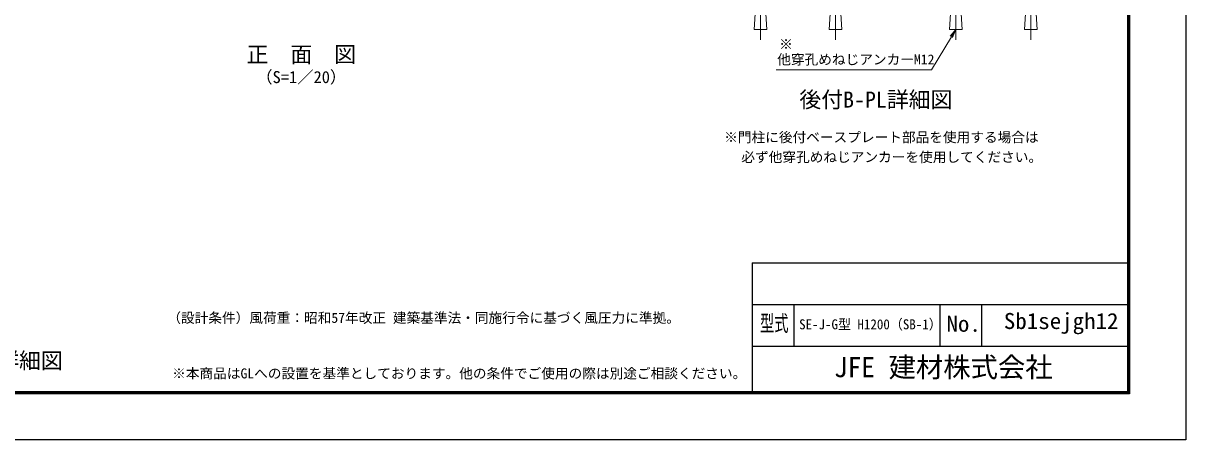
# Model space of a CAD drawing. Units: millimetres, scale not verified. Extents: x -3536 to 4864, y -2970 to 2970.
# Drawn here: x -713 to 4864, y -2970 to -970 of the extents above; entities that cross this region are included whole.
import ezdxf
from ezdxf.enums import TextEntityAlignment as Align

# ---------------------------------------------------------------- set-up
doc = ezdxf.new("R2010")
doc.units = ezdxf.units.MM
doc.header["$LTSCALE"] = 20
doc.linetypes.add('USER1', pattern=[50.8, 31.75, -6.35, 6.35, -6.35])
for name, color, linetype, lineweight in [('0-1_D-BMK', 2, 'USER1', 13), ('0-3_D-STR3', 3, 'Continuous', 13), ('0-4_D-STR-TXT', 7, 'Continuous', 13), ('0-6_D-STR-DIM', 7, 'Continuous', 13), ('0-B_D-TTL', 7, 'Continuous', 25)]:
    doc.layers.add(name, color=color, linetype=linetype, lineweight=lineweight)
doc.layers.add('0-8_D-TTL-TXT', color=7, linetype='Continuous')
doc.styles.add('ＭＳ ゴシック', font='')
doc.styles.get('ＭＳ ゴシック').set_extended_font_data('MS Gothic')

# ---------------------------------------------------------------- blocks, each defined once
blk = doc.blocks.new('他穿孔めねじアンカーM12')
at = {"layer": '0-3_D-STR3', "lineweight": 18}
for p, q in [((117729.6, 55817.4), (116009.6, 55817.4)), ((116009.6, 55817.4), (116009.6, 55577.4)), ((116038.2, 56481.4), (116038.2, 55817.4)), ((116038.2, 55817.4), (117700.9, 55817.4)), ((117493.1, 56681.4), (116246, 56681.4)), ((116389.6, 56681.4), (117349.6, 56681.4)), ((116453.9, 55817.4), (116453.9, 56481.4)), ((116749.6, 55817.4), (116813.9, 55577.4)), ((116989.6, 55577.4), (116925.3, 55817.4)), ((117285.3, 55817.4), (117285.3, 56481.4)), ((117700.9, 55817.4), (117700.9, 56481.4)), ((117729.6, 55577.4), (117729.6, 55817.4)), ((115589.6, 55577.4), (115589.6, 55393.4)), ((118149.6, 55577.4), (115589.6, 55577.4)), ((115589.6, 55393.4), (118149.6, 55393.4)), ((116009.6, 55577.4), (117729.6, 55577.4)), ((116177.6, 54913.4), (116177.6, 52510.4)), ((116389.8, 55393.4), (116389.8, 54913.4)), ((116476.2, 54913.4), (116476.2, 55393.4)), ((117263.4, 54913.4), (117263.4, 55393.4)), ((117349.8, 54913.4), (117349.8, 55393.4)), ((117561.6, 54913.4), (117561.6, 52510.4)), ((118149.6, 55393.4), (118149.6, 55577.4)), ((116789.6, 52510.4), (116177.6, 52510.4)), ((116177.6, 52310.4), (116212.3, 52507.3)), ((116789.6, 52510.4), (116789.6, 50913.4)), ((116949.6, 52510.4), (117561.6, 52510.4)), ((116949.6, 52510.4), (116949.6, 50913.4)), ((117561.6, 52310.4), (117526.8, 52507.3)), ((116177.6, 52310.4), (116789.6, 52310.4)), ((116177.6, 52310.4), (116177.6, 52190.4)), ((116177.6, 52190.4), (116789.6, 52190.4)), ((116177.6, 51990.4), (116212.3, 52187.3)), ((116177.6, 51990.4), (116789.6, 51990.4)), ((116177.6, 51990.4), (116177.6, 51870.4)), ((116177.6, 51870.4), (116789.6, 51870.4)), ((116177.6, 51670.4), (116212.3, 51867.3)), ((116177.6, 51670.4), (116789.6, 51670.4)), ((116177.6, 51670.4), (116177.6, 51550.4)), ((116177.6, 51353.4), (116212.3, 51550.4)), ((116177.6, 51550.4), (116789.6, 51550.4)), ((116177.6, 51353.4), (116789.6, 51353.4)), ((116177.6, 51353.4), (116177.6, 50913.4)), ((117561.6, 52310.4), (116949.6, 52310.4)), ((117561.6, 52190.4), (116949.6, 52190.4)), ((117561.6, 51990.4), (116949.6, 51990.4)), ((117561.6, 51870.4), (116949.6, 51870.4)), ((117561.6, 51670.4), (116949.6, 51670.4)), ((117561.6, 51550.4), (116949.6, 51550.4)), ((117561.6, 51353.4), (116949.6, 51353.4)), ((117561.6, 51990.4), (117526.8, 52187.3)), ((117561.6, 51670.4), (117526.8, 51867.3)), ((117561.6, 51353.4), (117526.8, 51550.4)), ((117561.6, 52310.4), (117561.6, 52190.4)), ((117561.6, 51990.4), (117561.6, 51870.4)), ((117561.6, 51670.4), (117561.6, 51550.4)), ((117561.6, 51353.4), (117561.6, 50913.4)), ((116177.6, 50913.4), (117561.6, 50913.4)), ((116350, 50913.4), (116263.3, 49385.4)), ((117389.1, 50913.4), (117475.9, 49385.4)), ((117475.9, 49385.4), (116263.3, 49385.4))]:
    blk.add_line(p, q, dxfattribs=at)
at = {"layer": '0-3_D-STR3'}
blk.add_line((116177.6, 54913.4), (117561.6, 54913.4), dxfattribs=at)
at = {"layer": '0-3_D-STR3', "lineweight": 18}
for centre, radius, start, end in [((116246, 56473.4), 208, 2.20423, 177.79577), ((116869.6, 56149.4), 532, 38.61324, 141.38676), ((117493.1, 56473.4), 208, 2.20423, 177.79577), ((116869.6, 52510.4), 80, 0, 180)]:
    blk.add_arc(centre, radius, start, end, dxfattribs=at)

msp = doc.modelspace()

# ---------------------------------------------------------------- linework, layer by layer
at = {"layer": '0-1_D-BMK'}
for p, q in [((2824.24, -558.1), (2824.24, -1050.11)), ((3184.24, -558.1), (3184.24, -1050.11)), ((3760.85, -558.1), (3760.85, -1050.11)), ((4120.85, -558.1), (4120.85, -1050.11))]:
    msp.add_line(p, q, dxfattribs=at)
at = {"layer": '0-6_D-STR-DIM'}
for p, q in [((3734.55, -1031.76), (3760.86, -1000.9)), ((2899.24, -1194.5), (2901.04, -1194.5))]:
    msp.add_line(p, q, dxfattribs=at)
msp.add_lwpolyline([(3745.98, -1038.63), (3760.86, -1000.9), (3740.26, -1035.19), (3644.58, -1194.5), (3290.87, -1194.5), (2901.04, -1194.5)], dxfattribs=at)
at = {"layer": '0-B_D-TTL'}
for p, q in [((2784.32, -2120), (2784.32, -2740)), ((2784.32, -2120), (4584.32, -2120)), ((2784.32, -2320), (4584.32, -2320)), ((2984.32, -2320), (2984.32, -2520)), ((3684.32, -2320), (3684.32, -2520)), ((3884.32, -2320), (3884.32, -2520)), ((2784.32, -2520), (4584.32, -2520))]:
    msp.add_line(p, q, dxfattribs=at)
at = {"layer": '0-B_D-TTL', "color": 2}
msp.add_lwpolyline([(-3535.68, 2970), (4864.32, 2970), (4864.32, -2970), (-3535.68, -2970)], close=True, dxfattribs=at)
at = {"layer": '0-B_D-TTL'}
for points in [[(-3265.68, 2750), (4594.32, 2750), (4594.32, -2750), (-3265.68, -2750)], [(-3263.18, 2747.5), (4591.82, 2747.5), (4591.82, -2747.5), (-3263.18, -2747.5)], [(-3260.68, 2745), (4589.32, 2745), (4589.32, -2745), (-3260.68, -2745)], [(-3258.18, 2742.5), (4586.82, 2742.5), (4586.82, -2742.5), (-3258.18, -2742.5)], [(-3255.68, 2740), (4584.32, 2740), (4584.32, -2740), (-3255.68, -2740)]]:
    msp.add_lwpolyline(points, close=True, dxfattribs=at)

# ---------------------------------------------------------------- block references
at = {"layer": '0-6_D-STR-DIM', "xscale": 0.05, "yscale": 0.05}
for p in [(-3019.24, -3470.17), (-2659.24, -3470.17), (-2082.4, -3470.17), (-1722.63, -3470.17)]:
    msp.add_blockref('他穿孔めねじアンカーM12', p, dxfattribs=at)

# ---------------------------------------------------------------- texts
at = {"layer": '0-4_D-STR-TXT', "style": 'ＭＳ ゴシック'}
for s, p in [('※', (2913.62, -1109.19)), ('他穿孔めねじアンカーM12', (2904.37, -1182.63)), ('※門柱に後付ベースプレート部品を使用する場合は', (2649.87, -1556.12)), ('必ず他穿孔めねじアンカーを使用してください。', (2732.17, -1651.23)), ('※本商品はGLへの設置を基準としております。他の条件でご使用の際は別途ご相談ください。', (1.26, -2689.87))]:
    msp.add_text(s, height=48.09, dxfattribs=at).set_placement(p, align=Align.BOTTOM_LEFT)
at = {"layer": '0-8_D-TTL-TXT', "style": 'ＭＳ ゴシック'}
for s, height, p in [('正\u3000面\u3000図', 76.98, (358.68, -1181.84)), ('（S=1／20）', 57.77, (404.16, -1275.03)), ('後付B-PL詳細図', 76.98, (3010.42, -1398.49)), ('（設計条件）風荷重：昭和57年改正 建築基準法・同施行令に基づく風圧力に準拠。', 48.09, (-21.97, -2423.1)), ('両開き施錠詳細図', 76.98, (-1363.49, -2651.74)), ('JFE 建材株式会社', 96.19, (3176.71, -2698.5))]:
    msp.add_text(s, height=height, dxfattribs=at).set_placement(p, align=Align.BOTTOM_LEFT)
for s, height, width, p in [('型式', 76.98, 0.65, (2821.79, -2472.14)), ('SE-J-G型 H1200（SB-1）', 48.09, 0.95, (3009.32, -2454.25)), ('No.', 76.98, 1.05, (3716.32, -2474.8)), ('Sb1sejgh12', 76.98, 1.05, (3991.66, -2461.47))]:
    msp.add_text(s, height=height, dxfattribs=dict(at, width=width)).set_placement(p, align=Align.BOTTOM_LEFT)

doc.saveas('drawing.dxf')
